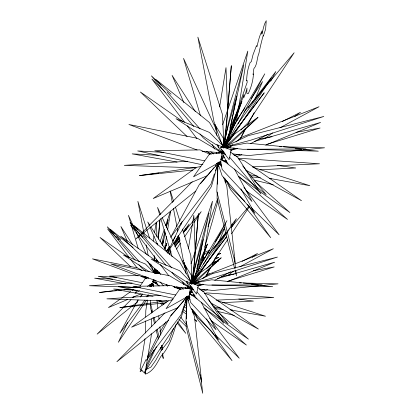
<?xml version="1.0" encoding="UTF-8"?>
<svg xmlns="http://www.w3.org/2000/svg" width="414" height="414" viewBox="0 0 414 414"><rect width="100%" height="100%" fill="white"/><g stroke="black" fill="none" stroke-linecap="round" stroke-linejoin="round"><path stroke-width="0.62" d="M145.48 333.053L145.65 320.891M145.702 317.046L145.795 310.645L147.534 299.979M151.234 333.627L151.198 336.194L145.04 373.438L140.036 368.869L145.019 338.766M151.338 326.579L151.446 318.894M151.524 313.124L151.56 310.562M150.551 304.306L150.499 307.53L151.741 312.498M150.836 286.26L150.856 284.972L151.276 286.183M186.284 321.419L186.191 327.153L202.751 393.3L200.857 377.299M186.321 318.873L186.657 297.863L186.942 297.097L185.679 297.2M217.174 191.998L217.071 198.466L234.567 268.37M217.298 184.24L217.614 164.192L218.157 162.743L220.678 162.231M150.437 300.336L150.318 302.846L152.74 312.234M151.094 286.529L151.213 284.02L152.414 283.776M219.937 163.395L218.157 162.743L216.796 191.356L235.199 262.667L226.805 186.14L223.477 177.14M156.611 260.836L156.715 259.568M158.35 239.225L159.876 220.15L158.314 238.692M155.012 272.981L155.431 269.204M156.269 261.648L156.549 259.133M223.472 147.327L220.812 141.184L214.68 124.221L223.586 138.618L223.715 147.886L226.318 132.775L236.787 95.8L229.299 132.878L223.715 147.886L226.479 123.015L231.322 65.702L226.36 127.517L223.715 147.886L241.879 101.28L229.982 127.786M153.444 279.378L153.014 283.166L147.384 286.328M155.121 272.324L155.535 269.136M153.17 241.145L153.998 236.058M154.515 232.875L156.166 222.696M164.606 248.379L166.547 236.394M167.572 230.091L170.635 211.171M185.229 268.246L185.539 266.331M188.437 248.483L193.824 215.332L195.191 252.783M215.885 129.903L216.299 127.362M219.601 107.029L225.997 67.637L227.529 109.524M202.741 261.281L204.071 253.057M204.381 251.163L212.475 201.194L191.035 263.77M236.43 121.405L238.071 111.268M238.588 108.101L247.82 51.093L222.597 124.717M148.15 296.212L148.352 294.959M155.084 272.997L155.726 269.266M155.214 272.407L155.788 269.348M157.16 262.005L157.506 260.173M225.697 141.769L223.715 147.886L225.801 136.734M226.034 135.492L228.238 123.724L243.794 64.915L230.065 128.309M162.335 245.59L163.473 239.96L162.097 244.829M162.5 245.812L165.295 232.725M166.356 227.736L168.084 219.632L166.268 226.499M161.646 243.981L164.948 231.493M217.966 200.697L212.537 220.719L204.713 247.106M157.273 261.86L157.62 260.644M147.824 296.015L148.16 294.82M150.536 286.421L151.213 284.02L152.419 284.459M219.249 163.411L218.157 162.743L211.461 186.445L168.213 251.314L182.176 221.511M155.385 272.459L156.068 270.083M223.715 147.886L225.128 142.985M193.276 279.036L191.868 283.921L189.389 278.192L184.152 263.697L191.76 275.998L191.868 283.921L199.041 278.824L221.148 257.834L200.738 272.412L191.868 283.921L194.233 262.662L198.373 213.676L194.135 266.512L191.868 283.921L221.148 257.834M176.183 324.172C172.84 335.723 169.295 347.486 160.844 356.454C156.932 363.197 153.335 371.451 145.376 374.163L145.309 371.28L146.597 369.262L150.929 367.083L155.752 360.278L161.212 350.461L169.057 340.505L173.559 328.359M155.467 272.402L156.264 269.949M221.65 152.616L222.044 151.4M189.809 288.879L190.606 286.436M193.85 277.82L191.868 283.921L201.753 270.735L232.73 224.026L203.698 263.573L191.868 283.921L194.099 271.004L203.041 239.406L196.645 271.092L191.868 283.921L203.295 267.48L226.499 236.855L199.072 273.214L191.868 283.921L195.739 263.268L209.029 213.003L197.809 265.622L196.816 268.67M208.004 226.665L217.547 198.756M146.877 296.859L147.472 295.079M150.458 286.162L150.856 284.972M214.39 173.828L210.959 184.059L170.558 237.455L199.346 184.484L207.419 175.52M215.399 170.816L216.004 169.01M216.403 167.805L217.412 164.798M184.018 305.744L180.97 314.842L146.437 360.475L171.039 315.204L177.373 308.171M184.83 303.317L186.657 297.863L187.237 299.001M154.215 258.76L154.841 256.934M160.068 241.672L164.254 229.465M165.507 225.801L170.527 211.15M164.932 249.068L166.826 243.567L164.451 248.855M230.676 133.888L241.879 101.28M197.799 272.014L207.393 244.084L197.147 266.921M221.749 152.668L222.168 151.462M190.28 287.751L190.694 286.545M225.118 147.715L225.547 146.509M228.114 139.249L243.949 94.48L243.691 97.999L245.869 92.317L247.003 87.975L246.749 92.7L247.117 93.73L248.255 93.693C251.122 87.463 253.114 80.761 253.451 73.873L253.042 74.536L253.875 68.641C257.42 64.879 256.773 58.131 258.926 53.349C260.09 47.434 261.529 41.441 263.169 35.609L263.34 36.116L265.622 29.12L266.249 20.7C263.697 24.597 263.195 29.782 261.85 34.16L262.015 30.988C259.33 35.883 258.248 41.421 256.949 46.766L256.535 45.504L253.026 54.689L251.345 61.634L250.159 62.488C247.795 68.305 246.785 74.639 246.641 80.896L247.044 80.394L247.199 82.277L228.409 136.113M155.302 273.08L156.383 270.171M149.423 286.307L151.213 284.02L152.828 285.003M155.576 272.438L156.513 270.031M164.715 248.98L166.826 243.567M207.393 244.084L191.868 283.921L196.862 275.812M225.226 182.807L226.215 180.426M185.172 302.106L187.682 296.15M175.112 242.966L178.403 235.292M254.962 99.215L262.554 81.532L251.055 98.729M218.432 242.661L224.554 228.399M225.112 181.865L225.899 180.116M155.41 273.08L156.761 270.187M223.979 147.312L234.396 125.007L264.8 73.811L238.05 123.858M127.574 322.609L118.347 342.306L146.452 300.15M137.075 302.329L138.162 300.01M156.425 346.72L144.434 372.321L181.399 316.881L187.123 296.621L188.95 296.248M224.999 147.989L209.427 132.408L176.022 118.709L215.86 144.538L231.235 149.873L229.139 159.721L220.031 147.508L223.964 147.224L225.066 144.879M232.513 129.085L236.099 121.483L238.169 119.025M193.172 281.039L192.08 283.352L188.722 283.6L196.505 294.033L198.296 285.619L185.156 281.059L151.105 258.983L179.66 270.694L192.08 283.352L208.154 285.117L262.166 284.827L211.714 279.802L192.08 283.352L190.481 282.286M199.181 268.303L202.451 261.353L204.123 259.376M186.429 298.344L187.532 296.036M146.08 359.523L140.072 371.725L142.214 370.323M147.487 356.666L157.605 336.111M146.038 366.261L153.998 350.089M240.104 138.881L240.979 137.163M241.569 136.015L244.203 130.86M205.81 276.355L209.039 270.042M223.048 150.52L221.873 152.813L220.89 161.45L193.524 176.83L209.484 154.024L223.772 152.58M191.159 286.447L190.295 288.134L189.457 295.513L166.066 308.658L179.707 289.163L191.573 287.978M185.896 230.205L189.182 223.969L183.298 231.628M245.735 128.676L240.917 137.826L238.205 140.491M247.541 125.245L254.165 112.67M270.73 81.216L275.848 71.498L247.991 107.785M210.752 267.387L206.57 275.326L203.848 278.001M212.247 264.551L217.919 253.782M232.249 226.567L236.43 218.633L230.929 225.796M167.432 252.576L169.843 248.064M203.647 264.277L226.986 220.61L200.997 264.365L191.868 283.921L194.006 280.04M137.914 300.015L119.889 333.187L144.936 300.083M225.521 144.61L224.015 147.337L237.553 124.081L271.522 77.806L235.276 132.454L224.098 147.374L228.699 139.792M156.026 272.138L156.606 271.087M155.498 273.157L157.072 270.456M160.187 331.707L165.993 321.787M166.495 251.453L169.445 246.48M172.726 240.958L175.35 236.539M229.361 138.716L230.029 137.634M155.545 273.142L157.237 270.399M197.861 274.192L198.529 273.111M176.509 249.104L180.395 243.215M184.634 236.787L192.758 224.466M193.819 222.861L201.24 211.611L193.762 220.465M227.56 239.773L212.63 262.409L206.824 268.329M231.473 233.848L249.601 206.358M169.243 253.885L170.671 251.738M174.941 245.295L179.567 238.319M183.128 232.953L186.331 228.119L183.304 232.249M236.316 120.764L244.943 107.868M166.594 251.262L169.435 247.018M202.813 260.484L209.634 250.284M215.373 241.698L224.709 227.747M224.067 147.363L232.14 135.357L264.23 92.819L237.082 128.645L224.072 147.363L234.091 134.421L257.969 117.364L232.104 141.924L224.238 147.513L257.969 117.364M155.566 273.209L157.299 270.632M155.602 273.183L157.072 271.077M137.174 290.183L135 293.288L139.502 290.757M140.072 286.043L145.505 278.275L148.642 277.97M167.768 253.409L170.423 249.797M174.211 244.638L179.133 237.926M155.633 273.224L157.154 271.196M169.248 254.289L171.168 251.743M175.008 246.651L180.002 240.032M169.492 253.891L170.661 252.354M174.931 246.713L179.981 240.048M173.89 243.887L178.988 237.248M213.251 248.824L225.821 232.451M156.011 272.764L157.527 270.792M243.981 112.153L294.173 52.728L248.002 122.715L240.881 129.975M200.386 183.816L211.544 170.584M212.372 169.605L214.028 167.644M215.264 166.174L216.092 165.196M217.329 163.721L218.157 162.743L221.164 165.093M168.006 250.962L169.668 248.995M174.237 243.582L179.221 237.683M183.376 232.761L192.929 221.449M140.315 296.936L142.737 294.069M149.599 285.934L151.213 284.02L153.19 285.567M208.708 253.948L225.811 233.698M231.235 227.281L249.171 206.043M170.873 315.887L183.79 300.574M184.623 299.586L187.123 296.621L188.386 296.734M219.239 161.879L207.264 175.722L153.18 198.534L196.484 167.339L200.904 166.506M206.472 318.785L218.545 339.91L190.512 307.752L186.942 297.097L177.808 307.711L131.585 327.21L168.596 300.548L173.026 299.715M140.118 296.895L142.695 294.033M221.386 159.509L222.675 158.091M153.196 282.048L154.469 280.645M189.514 294.261L191.656 291.901M216.688 163.54L217.95 163.302L219.254 161.89M221.423 159.535L223.162 157.651M153.221 282.058L154.505 280.666M189.959 293.826L191.687 291.953M222.354 146.147L223.964 147.224L224.854 146.313M193.871 281.53L192.08 283.352L179.743 262.269L133.851 225.418L137.727 229.754M192.246 181.741L135.947 238.94L195.781 191.035M130.995 299.736L97.109 334.165L137.282 301.997M133.256 297.438L134.162 296.522M164.974 312.86L116.857 361.743L168.762 320.182M221.48 156.922L223.286 155.147M153.113 280.469L154.013 279.585M189.778 291.823L191.594 290.043M216.698 163.401L217.95 163.302L218.882 162.423M221.676 159.788L222.608 158.914M217.997 166.05L217.614 164.192L218.576 163.344M223.374 151.653L221.873 152.813L202.042 151.26M226.877 148.947L228.378 147.782M230.381 146.235L232.383 144.688M235.887 141.981L242.392 136.951L319.065 106.719L279.947 127.817M158.66 273.618L159.659 272.842M191.796 286.969L190.295 288.134L173.632 286.824M194.808 284.646L196.308 283.486M197.312 282.71L199.315 281.163M202.322 278.834L207.833 274.575L233.687 264.38M265.4 138.209L272.629 132.873M294.825 116.474L300.502 112.277L282.203 121.597M184.318 266.383L185.348 265.622M227.509 275.646L233.713 271.061M252.333 257.306L257.503 253.487L242.061 261.348M120.37 298.986L108.452 307.571L127.434 299.565M121.405 298.24L130.731 291.523M132.289 290.4L133.324 289.655M135.916 287.787L136.951 287.042M155.876 273.525L158.386 271.744M221.299 157.703L224.005 156.042M152.75 281.023L154.375 280.03M189.498 292.496L192.21 290.835M250.47 143.72L268.044 134.239M203.517 254.755L208.594 252.017M214.742 280.361L230.676 271.765M239.784 266.849L273.364 248.731L234.888 263.909M223.576 151.938L221.873 152.813L197.499 138.323L128.868 124.485L197.105 149.982M191.418 287.554L190.295 288.134L169.466 275.745L110.802 263.92L169.295 285.774M223.265 145.443L223.964 147.224L248.276 135.642L323.846 116.453L250.537 140.253L223.964 147.224L209.525 122.549L155.83 79.436L160.984 85.206M155.607 273.53L159.033 271.9M132.18 297.562L141.076 293.811M265.726 145.117L320.607 122.44L254.284 141.505M214.478 259.211L218.639 257.492L214.933 258.559M227.229 281.784L274.684 262.171L217.278 278.674M182.181 261.12L183.381 260.649M204.407 252.359L209.815 250.227M240.907 188.867L254.921 213.396L222.121 175.769L217.95 163.302L220.936 162.226M223.922 161.149L226.313 160.29M236.472 156.642L241.843 154.707M151.674 284.17L152.869 283.74M155.255 282.881L156.445 282.451M187.552 296.879L189.374 296.222M191.801 295.348L194.228 294.473M202.731 291.42L207.59 289.671M202.446 259.5L203.667 259.107M217.717 254.548L220.771 253.554L217.66 254.346M223.695 152.233L221.873 152.813L203.258 137.862L199.962 133.924M230.391 150.106L235.866 148.362M192.127 287.549L190.295 288.134L174.387 275.357L171.898 272.381M197.628 285.8L202.518 284.247M266.456 144.491L320.105 128.004L296.057 132.361M212.78 262.854L218.307 261.151L213.226 262.072M228.14 281.101L274.254 266.926L253.316 270.72M184.716 267.247L185.948 266.89M224.31 152.14L221.873 152.813L216.91 144.605M231.017 150.298L237.724 148.45M192.127 287.626L190.295 288.134L186.305 281.541M198.234 285.95L203.729 284.434M156.285 273.473L159.406 272.655M182.848 263.185L184.711 262.709M203.362 257.974L205.225 257.503M220.921 158.422L224.673 157.579M234.05 155.483L239.675 154.225M152.838 281.215L155.995 280.511M189.674 292.884L192.826 292.175M201.018 290.343L204.801 289.5M221.8 166.205L217.95 163.302L221.117 162.64M225.547 161.719L226.815 161.455M238.847 158.945L241.378 158.417L319.556 163.784L252.607 166.863M151.695 284.258L152.926 283.999M156.011 283.357L157.242 283.098M187.568 296.967L189.446 296.574M193.203 295.793L195.077 295.399M204.464 293.443L206.969 292.926L273.789 297.506L216.186 300.16M225.092 161.331L226.354 161.072M155.41 283.16L156.606 282.917M192.603 295.503L194.43 295.13M149.847 284.615L151.079 284.387L153.413 285.412M185.679 297.335L186.942 297.097M258.714 139.125L272.003 136.718M230.955 147.819L223.964 147.224L246.935 143.068L305.962 148.947L242.764 149.283L223.964 147.224L222.463 114.518L197.866 37.11L214.002 121.757L216.781 128.863M184.644 267.253L185.912 267.025M156.922 273.463L159.442 273.007M221.588 276.469L234.277 274.171M192.898 170.03L139.534 175.593L195.217 167.463M166.371 302.758L119.92 307.602L166.956 300.735M223.964 147.224L228.983 146.525M230.241 146.349L231.498 146.178M158.22 273.359L159.493 273.183M196.567 282.731L192.08 283.352L191.392 281.587M197.845 282.555L199.129 282.379M139.534 175.593L156.161 173.435M157.439 173.269L158.717 173.104M113.358 290.669L99.469 292.475L121.297 290.198M114.621 290.509L116.515 290.261M119.92 307.602L135.808 305.537M123.864 289.929L130.927 289.195M202.907 164.524L201.654 164.627L137.65 150.95L163.877 152.409M149.816 284.485L151.079 284.387L153.61 286.297M187.589 161.243L124.262 165.357L196.195 167.908M132.128 282.964L89.419 285.738L136.76 287.414M160.311 295.379L106.869 298.851L168.348 301.035M259.935 169.797L295.777 167.991L277.282 165.393M178.506 288.672L179.795 288.605M222.592 302.66L253.466 301.102L238.785 299.043M206.441 274.953L207.719 274.943M221.449 164.839L217.95 163.302L221.185 163.354M151.705 284.397L153.594 284.428M187.583 297.107L190.14 297.149M279.626 146.716L281.551 146.763M283.481 146.81L324.581 147.798L248.726 155.555L232.74 153.925M207.191 273.845L209.748 273.908M239.39 282.917L241.326 282.964M243.261 283.01L278.079 283.849L213.246 290.478L199.222 289.044M159.023 155.359L132.133 153.868L177.057 162.086M116.644 277.282L98.232 276.257L140.351 285.256M112.561 279.176L94.599 278.177L125.514 283.833M140.719 287.787L118.311 286.54L173.016 298.23M136.687 290.317L113.596 289.034L153.04 296.253M141.215 276.505L146.189 276.899M250.843 176.881L260.411 177.658M269.98 178.429L271.253 178.532M215.42 308.735L223.105 309.356M231.431 310.029L232.709 310.133M232.859 147.979L234.764 148.145M247.479 149.231L318.325 151.167L303.586 149.682M200.392 284.061L192.08 283.352L190.802 255.402L182.434 229.061M202.306 284.227L203.584 284.335M211.89 285.044L272.733 286.726L259.935 285.437M295.26 148.843L301.666 149.49M206.451 274.684L207.724 274.813M251.619 284.599L258.657 285.308M224.429 153.076L221.873 152.813L221.857 149.604M192.846 288.392L190.295 288.134L190.285 285.551M217.95 163.302L220.916 163.706M151.783 284.48L153.056 284.656M187.858 297.221L189.11 297.392M249.626 174.77L257.87 176.266M269.276 178.336L309.843 185.689L252.892 167.261M214.136 306.919L220.476 308.073M229.982 309.796L265.483 316.229L217.174 300.6M204.635 160.823L154.717 150.758L199.998 149.878L209.836 154.287M142.519 282.793L109.462 276.133L139.264 275.553L145.738 278.456M175.743 295.011L132.899 286.379L171.603 285.624L179.717 289.262M253.979 180.054L273.297 184.711M217.376 311.328L234.35 315.421M174.786 287.223L179.686 288.806M225.48 154.106L221.873 152.813L227.891 164.037L266.223 194.663L242.707 165.952M238.102 158.619L244.715 160.984L301.527 200.702L245.507 169.947M193.255 289.189L190.295 288.134L195.444 297.723L228.202 323.898L207.942 299.162M204.495 293.215L209.82 295.12L258.377 329.063L210.762 302.924M188.934 297.288L187.123 296.621L185.958 321.073L201.685 382.024L194.508 316.617L191.599 308.74M216.217 168.25L217.422 168.695M185.798 301.449L186.947 301.873M138.141 275.91L92.451 258.838L137.619 267.946L142.043 270.575M187.516 297.35L189.814 298.359M225.382 154.463L221.873 152.813L223.369 153.982M193.793 289.779L190.295 288.134L191.78 289.293M220.817 159.25L227.131 162.262M189.55 293.707L195.222 296.414M152.792 281.634L156.87 283.58M206.224 151.353L211.264 154.106M176.53 286.669L181.058 289.143M142.804 276.221L146.68 278.337M188.199 297.278L187.123 296.621L188.691 300.864M220.734 159.359L228.202 163.98M189.493 293.831L197.028 298.499M152.745 281.691L159.183 285.676M149.169 271.688L123.481 255.04L145.469 264.054L154.163 272.919M246.097 190.833L287.513 219.441L238.868 176.545M211.456 320.943L246.397 345.079L204.485 308.125M182.631 311.504L186.321 314.055M194.751 319.877L196.857 321.331L194.922 319.624M183.231 121.835L140.336 91.975L187.071 136.517M157.677 261.938L120.609 236.135L160.844 274.487M128.594 257.353L99.997 237.445L130.824 266.823M174.485 286.912L176.064 288.015M238.2 176.343L289.904 212.542L254.356 180.835M203.724 307.876L248.441 339.18L218.597 312.565M184.163 306.805L186.279 308.28M192.619 312.72L195.786 314.94M188.132 297.361L187.123 296.621L187.594 297.583L190.067 299.451M230.189 151.834L237.972 157.605L261.037 193.969L229.744 157.341M197.571 287.419L204.061 292.227L223.767 323.308L197.028 291.999M189.607 298.561L187.123 296.621L187.946 297.604M210.747 151.643L213.722 153.992M180.866 287.192L183.381 289.184M146.753 277.044L148.243 278.218M159.136 286.079L157.62 284.868L155.183 280.325M218.452 166.614L217.614 164.192L218.597 164.979M133.091 247.577L110.196 229.19L114.047 233.501M145.816 271.186L141.407 267.646L138.938 264.691M183.298 309.377L186.688 312.363M184.473 304.342L186.88 306.489M192.174 311.209L194.58 313.357M171.096 94.237L151.374 75.829L193.788 126.539M146.944 238.112L130.037 222.339L166.097 265.446M120.883 239.525L107.262 226.82L135.238 260.266M244.881 201.452L230.065 187.019L227.224 181.234M250.905 207.316L279.155 234.831L243.862 187.195M211.13 330.838L197.297 317.367L194.523 311.716M215.28 334.879L239.256 358.234L209.8 318.48M159.509 300.445L160.896 301.79M161.817 302.691L163.665 304.487M178.895 319.323L186.279 326.517M165.207 92.136L151.891 79.038L184.52 122.213M142.882 237.269L130.482 225.076L158.759 262.492M116.329 237.512L107.604 228.932L129.334 257.684M117.705 238.868L118.621 239.768M166.997 91.934L200.076 128.94M142.897 235.54L171.763 267.837M116.613 236.373L139.285 261.736M160.596 300.357L161.864 301.816M162.712 302.789L163.98 304.243M160.078 281.908L163.37 285.764M208.801 152.559L210.048 154.024M178.76 287.487L180.395 289.407M144.424 276.568L146.085 278.524M218.602 163.944L218.157 162.743L218.985 163.732M160.56 303.126L162.216 305.108M177.12 322.941L185.808 333.348L177.715 321.745M218.494 165.921L217.614 164.192L218.437 165.196M166.485 285.044L167.303 286.043M217.614 164.192L218.276 165.01M187.237 125.809L196.945 138.659M160.306 264.541L168.824 275.817M130.498 259.226L137.096 267.956M180.659 317.02L186.388 324.757M247.551 204.495L270.725 237.698L230.469 189.519L224.626 178.01M211.482 331.21L232.052 360.682L197.644 319.504L192.438 309.253M195.449 111.739L172.074 75.348L183.899 102.631M149.821 225.164L147.736 221.92L149.532 226.075M150.862 226.789L167.535 252.747M132.651 244.814L120.888 226.499L127.31 241.331M166.671 284.444L167.706 286.074M185.198 287.668L185.839 288.77M147.751 261.353L154.086 272.179M234.438 168.969L252.007 201.514L222.204 169.461L220.372 161.688M201.173 302.189L216.051 329.761L190.58 302.365L188.991 295.617M212.191 144.434L214.587 148.999M216.377 152.424L216.977 153.563M182.553 281.981L184.018 284.775M185.482 287.575L186.067 288.693M158.733 300.492L159.318 301.64M218.157 162.743L218.711 163.872M151.576 284.76L151.213 284.02L151.653 285.205M160.756 214.452L157.522 207.409L159.701 214.799M162.102 217.381L173.145 241.44M173.689 242.609L185.27 267.837L185.979 273.535M135.368 230.448L128.423 215.327L138.255 248.654M136.17 232.192L146.318 254.294M150.049 227.26L157.76 245.052M154.391 273.136L151.048 264.541M186.559 269.235L183.568 261.586L178.61 235.566M154.096 271.408L154.8 273.204M186.657 297.863L187.283 299.679M151.079 284.387L151.664 286.141M170.361 191.082L173.673 201.494M175.422 207.005L179.904 221.097M180.68 223.55L181.068 224.771M149.563 238.164L137.862 201.339L144.134 234.252M200.479 115.816L183.526 58.369L215.994 129.07L216.776 135.373M160.792 218.499L172.064 256.685M154.034 317.243L155.488 322.873M157.103 329.13L159.199 337.265M161.46 346.026L162.428 349.778L161.941 345.317M235.038 270.244L236.446 275.859L235.763 270.109M152.983 317.466L154.541 323.676M156.094 329.891L158.427 339.206M160.451 347.279L161.227 350.389M162.159 354.115L163.251 358.462L162.64 353.323M152.626 283.129L153.32 286.079M170.144 191.144L172.317 202.57M173.409 208.278L176.918 226.686M177.28 228.585L177.761 231.126M146.189 245.016L148.238 255.774M217.95 144.833L218.261 147.353M218.576 149.873L218.732 151.136M218.887 152.393L219.042 153.656M186.921 281.132L187.237 283.668M187.47 285.567L187.863 288.734M150.023 263.744L150.339 266.259M234.329 257.974L235.535 268.194M200.557 374.737L200.707 376.021M159.98 330.838L160.135 332.126M161.729 345.612L162.184 349.468M156.973 300.052L157.253 302.603M157.392 303.876L157.884 308.342M158.722 315.991L159.069 319.178M159.913 326.827L160.818 335.117M154.194 255.448L154.427 260.509M154.8 268.738L154.976 272.536M156.399 222.07L156.942 236.922M157.175 243.375L157.227 244.669M154.795 268.748L154.852 273.017M221.842 146.396L221.847 147.679M190.269 282.327L190.274 283.616M212.863 273.457L192.08 283.352L214.794 277.396L277.452 257.058L212.863 273.457"/></g></svg>
